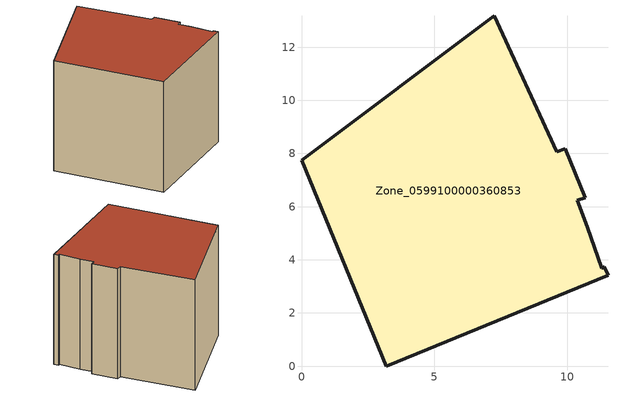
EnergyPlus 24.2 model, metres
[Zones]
Zone_0599100000360853
 floor ground (C_G): 10.75,5.25 11.29,3.68 11.4,3.73 11.53,3.41 3.18,0 0,7.74 7.25,13.18 9.6,8.07 9.92,8.17 10.67,6.34 10.37,6.24 z0
 wall outside (C_F): 0,7.74 3.18,0 11.53,3.41 11.4,3.73 11.29,3.68 10.75,5.25 10.37,6.24 10.67,6.34 9.92,8.17 9.6,8.07 7.25,13.18 0,7.74 z0:8.42
 roof outside (C_R): 11.29,3.68 10.75,5.25 10.37,6.24 10.67,6.34 9.92,8.17 9.6,8.07 7.25,13.18 0,7.74 3.18,0 11.53,3.41 11.4,3.73 z8.42
[BUILDING]
Pand.0599100000360853: North Axis=0; Terrain=City; Loads Convergence Tolerance Value=0.04; Temperature Convergence Tolerance Value=0.4; Solar Distribution=FullExterior; Maximum Number of Warmup Days=25; Minimum Number of Warmup Days=1
[Site:Location]
Rotterdam.The.Hague.AP_ZH_NLD Design_Conditions: Latitude=51.96; Longitude=4.45; Time Zone=1; Elevation=-4.5
[SITE:GROUNDTEMPERATURE:BUILDINGSURFACE]
18, 18, 18, 18, 18, 18, 18, 18, 18, 18, 18, 18
[MATERIAL] Thermal Absorptance=0.9; Solar Absorptance=0.7; Visible Absorptance=0.7
Name | Roughness | Thickness | Conductivity | Density | Specific Heat
G.TC.1992-2005 | MediumSmooth | 0.15 | 0.06 | 540 | 1210
F.TC.1992-2005 | Rough | 0.3 | 0.12 | 1920 | 840
R.TC.1992-2005 | MediumRough | 0.2 | 0.08 | 1500 | 1000
[CONSTRUCTION]
C_G: G.TC.1992-2005
C_F: F.TC.1992-2005
C_R: R.TC.1992-2005
[ZONE]
Zone_0599100000360853: Type=1; Multiplier=1; Ceiling Height=Autocalculate; Volume=Autocalculate; Floor Area=autocalculate; Part of Total Floor Area=Yes
[ZONEINFILTRATION:DESIGNFLOWRATE]
Infil_Zone_0599100000360853: Zone or ZoneList or Space or SpaceList=Zone_0599100000360853; Schedule=AlwaysOn; Design Flow Rate Calculation Method=Flow/Area; Flow Rate per Floor Area=0.0015; Constant Term Coefficient=1; Temperature Term Coefficient=0; Velocity Term Coefficient=0; Velocity Squared Term Coefficient=0
[HVACTEMPLATE:ZONE:IDEALLOADSAIRSYSTEM]
Zone_0599100000360853: Maximum Heating Supply Air Temperature=50; Minimum Cooling Supply Air Temperature=13; Maximum Heating Supply Air Humidity Ratio=0.0156; Minimum Cooling Supply Air Humidity Ratio=0.0077; Heating Limit=NoLimit; Cooling Limit=NoLimit; Dehumidification Control Type=ConstantSensibleHeatRatio; Cooling Sensible Heat Ratio=0.7; Dehumidification Setpoint=60; Humidification Control Type=None; Humidification Setpoint=30; Outdoor Air Method=None; Outdoor Air Flow Rate per Person=0.00944; Outdoor Air Flow Rate per Zone Floor Area=0; Outdoor Air Flow Rate per Zone=0; Demand Controlled Ventilation Type=None; Outdoor Air Economizer Type=NoEconomizer; Heat Recovery Type=None; Sensible Heat Recovery Effectiveness=0.7; Latent Heat Recovery Effectiveness=0.65
[ZONECONTROL:THERMOSTAT]
ThermostatControl_Zone_0599100000360853: Zone or ZoneList=Zone_0599100000360853; Control Type Schedule=DualSetpointControlType; Control 1=Thermostat_Zone_0599100000360853; Temperature Difference Between Cutout And Setpoint=0
[THERMOSTATSETPOINT:DUALSETPOINT]
Thermostat_Zone_0599100000360853: Heating Setpoint Temperature Schedule=HeatingSetpoint_Zone_0599100000360853; Cooling Setpoint Temperature Schedule=CoolingSetpoint_Zone_0599100000360853
[SCHEDULE:COMPACT]
HeatingSetpoint_Zone_0599100000360853: Through: 12/31, For: AllDays, Until: 24:00, 21
CoolingSetpoint_Zone_0599100000360853: Through: 12/31, For: AllDays, Until: 24:00, 24
DualSetpointControlType: Through: 12/31, For: AllDays, Until: 24:00, 4
AlwaysOn: Through: 12/31, For: AllDays, Until: 24:00, 1
